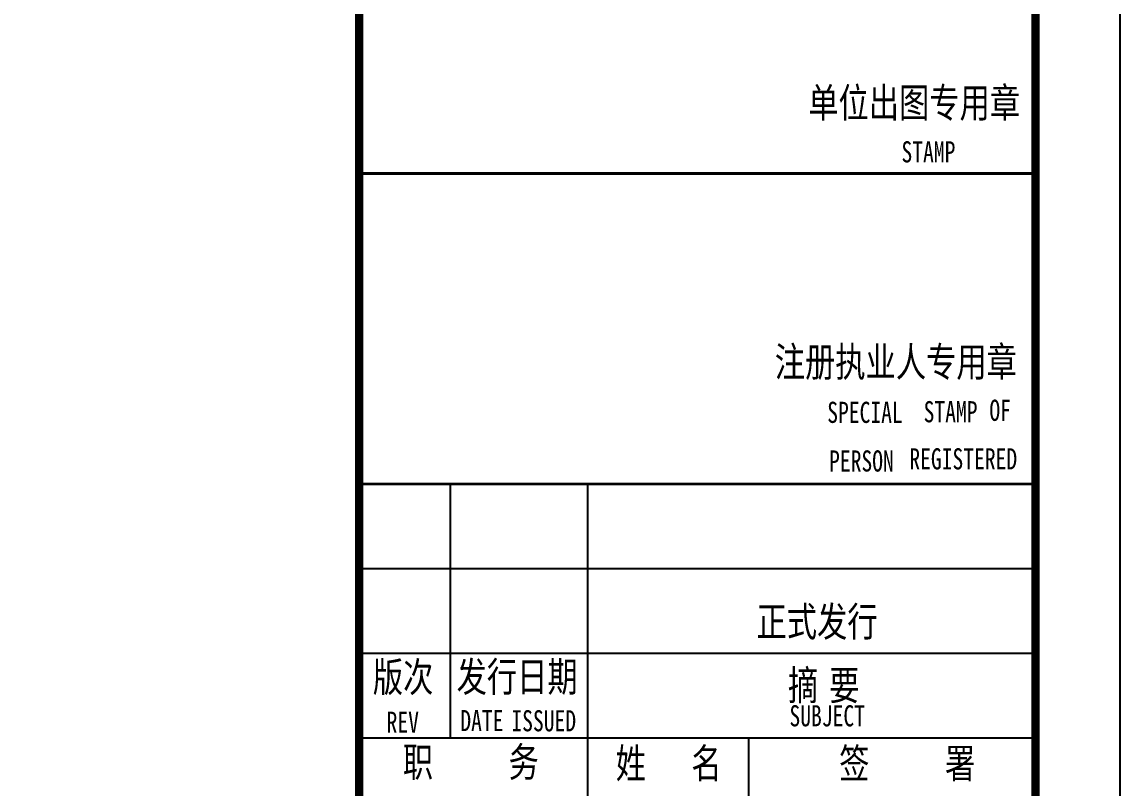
# Model space of a CAD drawing. Extents: x 28773 to 175644, y 7355 to 486294.
# Drawn here: x 141656 to 154644, y 207756 to 216814 of the extents above; entities that cross this region are included whole.
import ezdxf

# ---------------------------------------------------------------- set-up
doc = ezdxf.new("R2010")
doc.units = 0
doc.header["$LTSCALE"] = 1000
doc.header["$MEASUREMENT"] = 0
doc.layers.add('PUB_TITLE', color=7, linetype='Continuous')
doc.layers.add('TWT_TITLE', color=7, linetype='Continuous')
doc.styles.add('-宋体', font='', dxfattribs={"width": 0.8})
doc.styles.get('-宋体').set_extended_font_data('SimSun')

msp = doc.modelspace()

# ---------------------------------------------------------------- linework, layer by layer
for p, q in [((145644, 188351), (145644, 245751)), ((153620, 215023), (147668, 215023)), ((145644, 211351), (153644, 211351)), ((146725, 208351), (146725, 211351)), ((148344, 211351), (148344, 199351)), ((145644, 210351), (153644, 210351)), ((145644, 209351), (153644, 209351)), ((145644, 208351), (153644, 208351)), ((150249, 208351), (150249, 199322))]:
    msp.add_line(p, q)
at = {"const_width": 34}
for points in [[(145644, 215023), (153620, 215023)], [(145644, 211351), (153644, 211351)]]:
    msp.add_lwpolyline(points, dxfattribs=at)
at = {"layer": 'PUB_TITLE', "const_width": 100}
msp.add_lwpolyline([(145644, 245751), (153644, 245751), (153644, 188351), (145644, 188351)], close=True, dxfattribs=at)
at = {"layer": 'TWT_TITLE'}
msp.add_lwpolyline([(70544, 187351), (154644, 187351), (154644, 246751), (70544, 246751)], close=True, dxfattribs=at)
at = {"layer": 'TWT_TITLE', "const_width": 100}
msp.add_lwpolyline([(73044, 188351), (153644, 188351), (153644, 245751), (73044, 245751)], close=True, dxfattribs=at)

# ---------------------------------------------------------------- texts
at = {"style": '-宋体', "width": 0.75}
for s, height, p in [('单位出图专用章', 350, (150956, 215683)), ('STAMP', 250, (152059, 215153)), ('注册执业人专用章', 350, (150560, 212620)), ('OF', 250, (153099, 212097)), ('SPECIAL', 250, (151181, 212073)), ('STAMP', 250, (152321, 212080)), ('PERSON', 250, (151203, 211498)), ('REGISTERED', 250, (152152, 211523)), ('正式发行', 350, (150344, 209548)), ('版次', 350, (145806, 208893)), ('发行日期', 350, (146797, 208896)), ('摘', 350, (150716, 208796)), ('要', 350, (151204, 208796)), ('SUBJECT', 250, (150734, 208485)), ('REV', 250, (145969, 208409)), ('DATE', 250, (146841, 208428)), ('ISSUED', 250, (147445, 208426)), ('职     务', 350, (146161, 207888)), ('姓   名', 350, (148679, 207873)), ('签     署', 350, (151322, 207872))]:
    msp.add_text(s, height=height, dxfattribs=at).set_placement(p)

doc.saveas('drawing.dxf')
